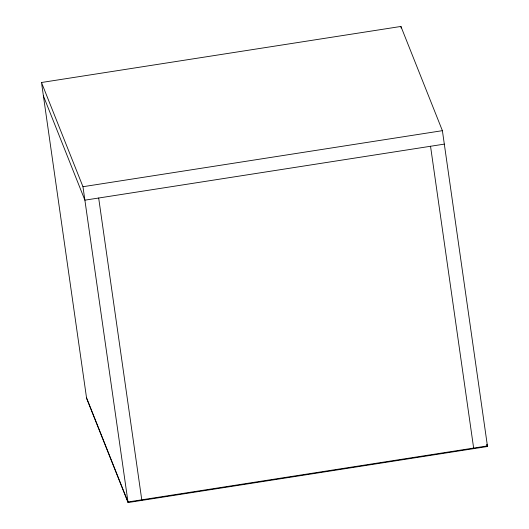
<?xml version="1.0" encoding="UTF-8"?>
<svg xmlns="http://www.w3.org/2000/svg" width="529" height="529" viewBox="0 0 529 529"><rect width="100%" height="100%" fill="white"/><g stroke="black" fill="none" stroke-linecap="round" stroke-linejoin="round"><path stroke-width="0.79" d="M41.493 82.498L400.922 26.45L442.396 130.67L487.507 446.502L128.078 502.55L86.604 398.33L41.493 82.498L82.967 186.717L128.078 502.55M82.967 186.717L442.396 130.67M444.32 144.119L84.891 200.167L43.418 95.947M486.812 444.386L487.421 445.921L127.992 501.968L86.518 397.748M486.892 444.968L487.507 446.502M430.54 146.268L473.726 448.652M400.922 26.45L401.154 28.03M98.672 198.018L141.851 500.401"/></g></svg>
